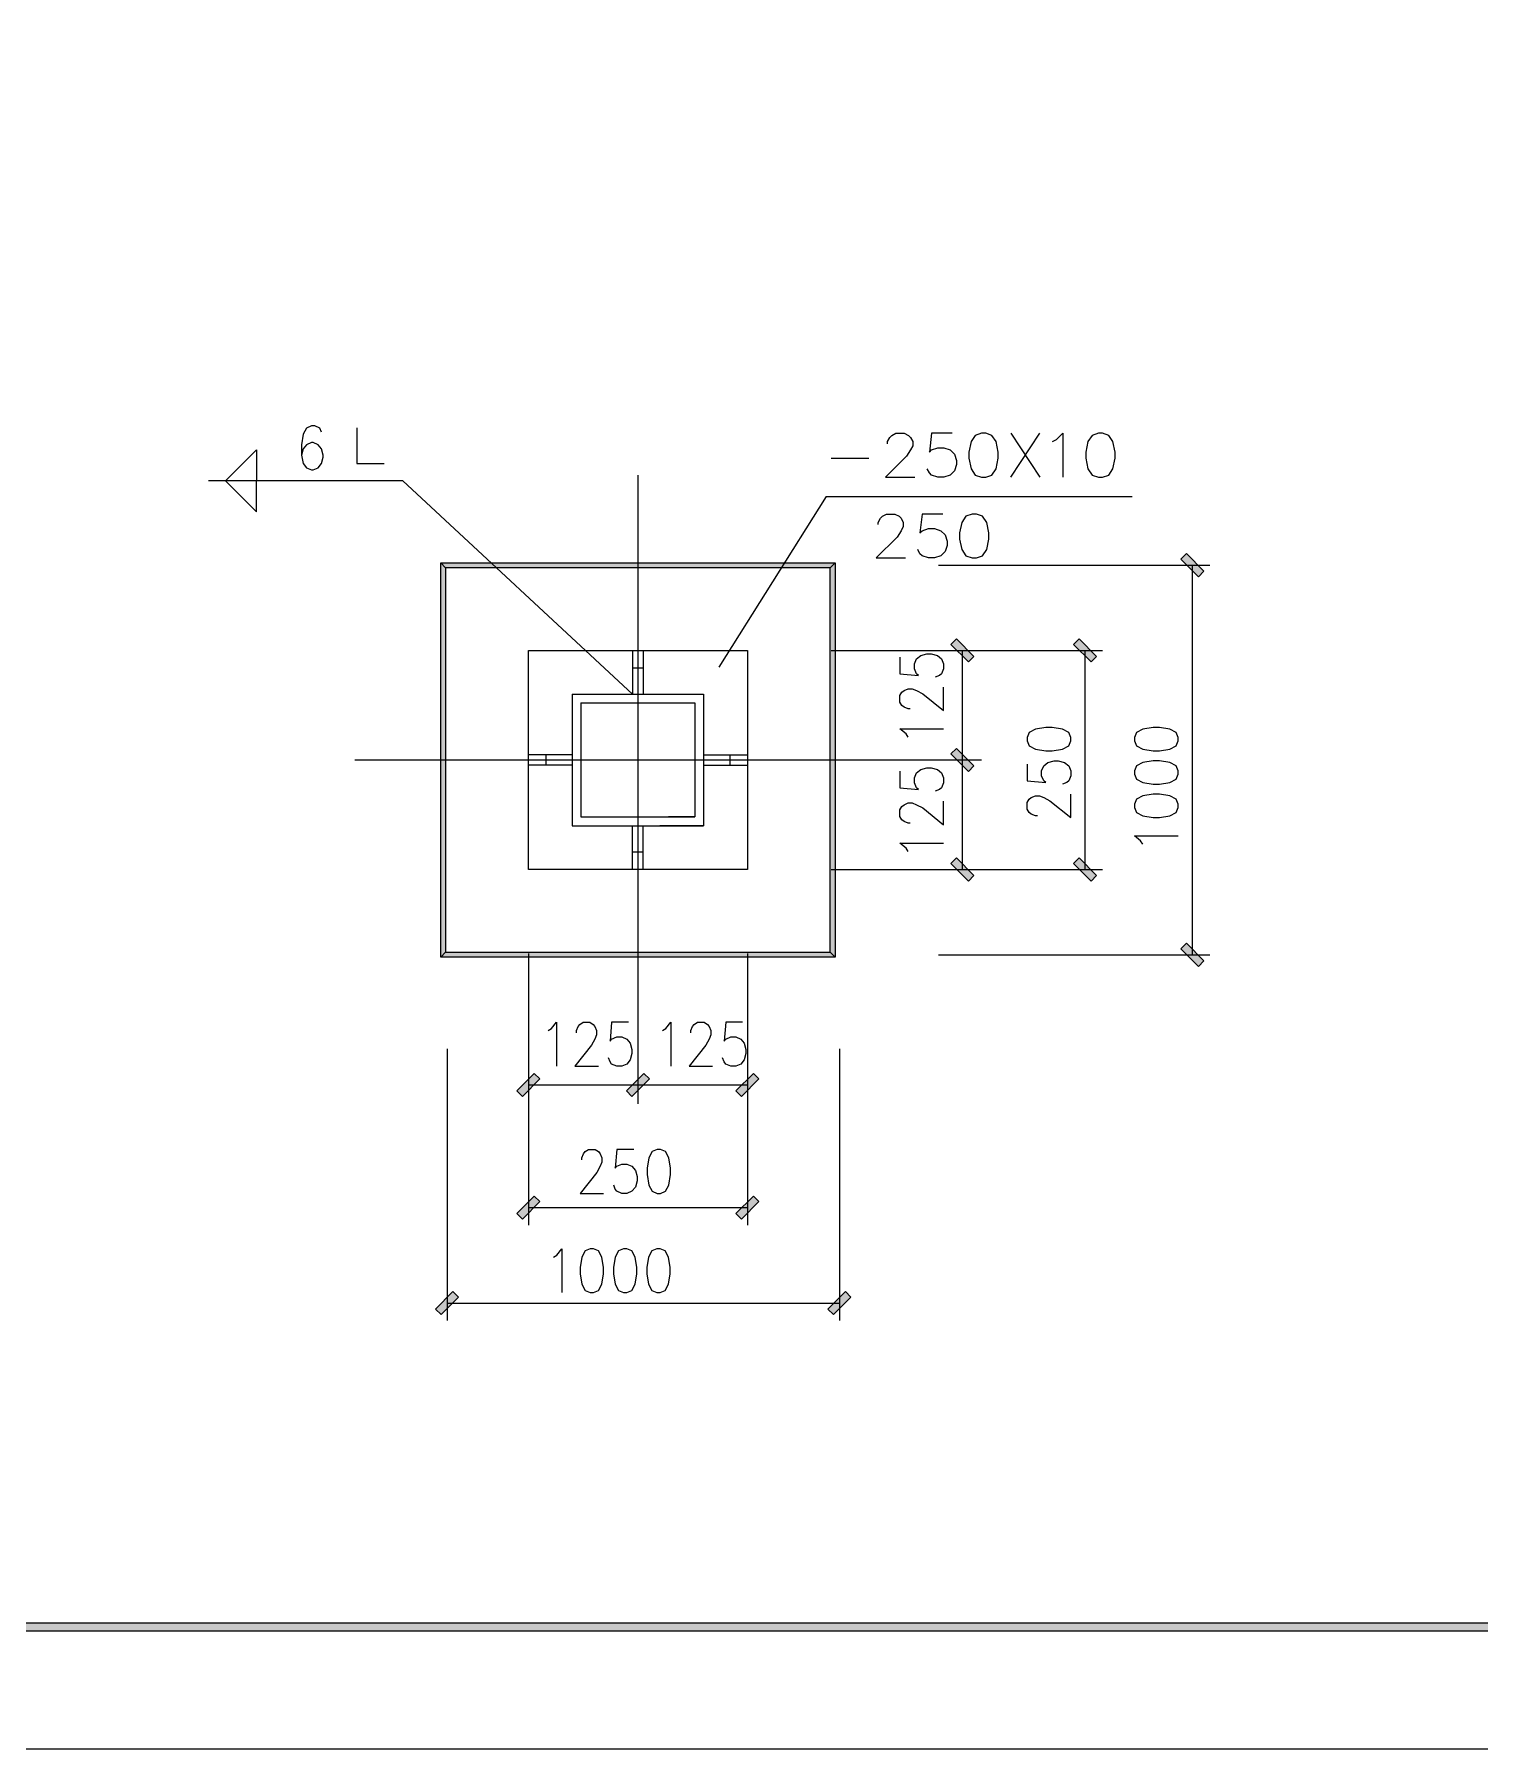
# Model space of a CAD drawing. Header units: millimetres. Extents: x 0 to 586, y 0 to 414.
# Drawn here: x 243.7 to 360.8, y 0 to 138.9 of the extents above; entities that cross this region are included whole.
import ezdxf

# ---------------------------------------------------------------- set-up
doc = ezdxf.new("R2010")
doc.units = ezdxf.units.MM

msp = doc.modelspace()

# ---------------------------------------------------------------- hatches: boundary and pattern name
h = msp.add_hatch(color=0)
h.dxf.hatch_style = 2
h.paths.add_polyline_path([(277.022278, 95.669806), (276.627167, 96.064917), (308.571194, 96.064917), (308.176083, 95.669806)])
h = msp.add_hatch(color=0)
h.dxf.hatch_style = 2
h.paths.add_polyline_path([(277.022278, 64.516), (276.627167, 64.120889), (276.627167, 96.064917), (277.022278, 95.669806)])
h = msp.add_hatch(color=0)
h.dxf.hatch_style = 2
h.paths.add_polyline_path([(308.176083, 95.669806), (308.571194, 96.064917), (308.571194, 64.120889), (308.176083, 64.516)])
h = msp.add_hatch(color=0)
h.dxf.hatch_style = 2
h.paths.add_polyline_path([(338.462056, 95.391111), (338.0105, 94.939556), (336.588806, 96.36125), (337.043889, 96.812806)])
h = msp.add_hatch(color=0)
h.dxf.hatch_style = 2
h.paths.add_polyline_path([(319.828333, 88.483722), (319.376778, 88.032167), (317.955083, 89.450333), (318.406639, 89.901889)])
h = msp.add_hatch(color=0)
h.dxf.hatch_style = 2
h.paths.add_polyline_path([(329.766083, 88.483722), (329.314528, 88.032167), (327.892833, 89.450333), (328.344389, 89.901889)])
h = msp.add_hatch(color=0)
h.dxf.hatch_style = 2
h.paths.add_polyline_path([(319.828333, 79.611361), (319.376778, 79.159806), (317.955083, 80.577972), (318.406639, 81.029528)])
h = msp.add_hatch(color=0)
h.dxf.hatch_style = 2
h.paths.add_polyline_path([(319.828333, 70.735472), (319.376778, 70.283917), (317.955083, 71.705611), (318.406639, 72.157167)])
h = msp.add_hatch(color=0)
h.dxf.hatch_style = 2
h.paths.add_polyline_path([(329.766083, 70.735472), (329.314528, 70.283917), (327.892833, 71.705611), (328.344389, 72.157167)])
h = msp.add_hatch(color=0)
h.dxf.hatch_style = 2
h.paths.add_polyline_path([(308.176083, 64.516), (308.571194, 64.120889), (276.627167, 64.120889), (277.022278, 64.516)])
h = msp.add_hatch(color=0)
h.dxf.hatch_style = 2
h.paths.add_polyline_path([(338.462056, 63.828083), (338.0105, 63.376528), (336.588806, 64.794694), (337.043889, 65.24625)])
h = msp.add_hatch(color=0)
h.dxf.hatch_style = 2
h.paths.add_polyline_path([(283.24175, 52.835528), (282.790194, 53.287083), (284.208361, 54.70525), (284.663444, 54.253694)])
h = msp.add_hatch(color=0)
h.dxf.hatch_style = 2
h.paths.add_polyline_path([(292.114111, 52.835528), (291.662556, 53.287083), (293.08425, 54.70525), (293.535806, 54.253694)])
h = msp.add_hatch(color=0)
h.dxf.hatch_style = 2
h.paths.add_polyline_path([(300.99, 52.835528), (300.538444, 53.287083), (301.956611, 54.70525), (302.408167, 54.253694)])
h = msp.add_hatch(color=0)
h.dxf.hatch_style = 2
h.paths.add_polyline_path([(283.24175, 42.897778), (282.790194, 43.349333), (284.208361, 44.7675), (284.663444, 44.315944)])
h = msp.add_hatch(color=0)
h.dxf.hatch_style = 2
h.paths.add_polyline_path([(300.99, 42.897778), (300.538444, 43.349333), (301.956611, 44.7675), (302.408167, 44.315944)])
h = msp.add_hatch(color=0)
h.dxf.hatch_style = 2
h.paths.add_polyline_path([(276.651861, 35.164889), (276.200306, 35.616444), (277.618472, 37.034611), (278.070028, 36.583056)])
h = msp.add_hatch(color=0)
h.dxf.hatch_style = 2
h.paths.add_polyline_path([(308.440667, 35.164889), (307.989111, 35.616444), (309.407278, 37.034611), (309.858833, 36.583056)])
h = msp.add_hatch(color=0)
h.dxf.hatch_style = 2
h.paths.add_polyline_path([(24.302861, 9.514417), (24.994306, 10.205861), (575.429944, 10.205861), (576.117861, 9.514417)])

# ---------------------------------------------------------------- linework, layer by layer
at = {"color": 0, "lineweight": 0}
for points in [[(0, 0), (585.632278, 0), (585.632278, 414.0835), (0, 414.0835)], [(320.438639, 106.556528), (319.930639, 106.387194), (319.591972, 105.879194), (319.422639, 105.036056), (319.422639, 104.528056), (319.591972, 103.681389), (319.930639, 103.176917), (320.438639, 103.007583), (320.777306, 103.007583), (321.281778, 103.176917), (321.620444, 103.681389), (321.789778, 104.528056), (321.789778, 105.036056), (321.620444, 105.879194), (321.281778, 106.387194), (320.777306, 106.556528)], [(329.903667, 106.556528), (329.395667, 106.387194), (329.057, 105.879194), (328.887667, 105.036056), (328.887667, 104.528056), (329.057, 103.681389), (329.395667, 103.176917), (329.903667, 103.007583), (330.242333, 103.007583), (330.746806, 103.176917), (331.085472, 103.681389), (331.254806, 104.528056), (331.254806, 105.036056), (331.085472, 105.879194), (330.746806, 106.387194), (330.242333, 106.556528)], [(319.680167, 100.0125), (319.172167, 99.846694), (318.837028, 99.338694), (318.667694, 98.492028), (318.667694, 97.987556), (318.837028, 97.140889), (319.172167, 96.632889), (319.680167, 96.463556), (320.018833, 96.463556), (320.526833, 96.632889), (320.8655, 97.140889), (321.031306, 97.987556), (321.031306, 98.492028), (320.8655, 99.338694), (320.526833, 99.846694), (320.018833, 100.0125)], [(277.022278, 95.669806), (276.627167, 96.064917), (308.571194, 96.064917), (308.176083, 95.669806)], [(277.022278, 64.516), (276.627167, 64.120889), (276.627167, 96.064917), (277.022278, 95.669806)], [(308.176083, 95.669806), (308.571194, 96.064917), (308.571194, 64.120889), (308.176083, 64.516)], [(338.462056, 95.391111), (338.0105, 94.939556), (336.588806, 96.36125), (337.043889, 96.812806)], [(319.828333, 88.483722), (319.376778, 88.032167), (317.955083, 89.450333), (318.406639, 89.901889)], [(329.766083, 88.483722), (329.314528, 88.032167), (327.892833, 89.450333), (328.344389, 89.901889)], [(324.125167, 81.646889), (324.2945, 81.241194), (324.8025, 80.969556), (325.649167, 80.8355), (326.153639, 80.8355), (327.000306, 80.969556), (327.508306, 81.241194), (327.674111, 81.646889), (327.674111, 81.915), (327.508306, 82.320694), (327.000306, 82.592333), (326.153639, 82.726389), (325.649167, 82.726389), (324.8025, 82.592333), (324.2945, 82.320694), (324.125167, 81.915)], [(332.821139, 81.646889), (332.990472, 81.241194), (333.498472, 80.969556), (334.345139, 80.8355), (334.849611, 80.8355), (335.696278, 80.969556), (336.204278, 81.241194), (336.370083, 81.646889), (336.370083, 81.915), (336.204278, 82.320694), (335.696278, 82.592333), (334.849611, 82.726389), (334.345139, 82.726389), (333.498472, 82.592333), (332.990472, 82.320694), (332.821139, 81.915)], [(319.828333, 79.611361), (319.376778, 79.159806), (317.955083, 80.577972), (318.406639, 81.029528)], [(332.821139, 78.941083), (332.990472, 78.535389), (333.498472, 78.26375), (334.345139, 78.129694), (334.849611, 78.129694), (335.696278, 78.26375), (336.204278, 78.535389), (336.370083, 78.941083), (336.370083, 79.212722), (336.204278, 79.618417), (335.696278, 79.886528), (334.849611, 80.024111), (334.345139, 80.024111), (333.498472, 79.886528), (332.990472, 79.618417), (332.821139, 79.212722)], [(332.821139, 76.235278), (332.990472, 75.829583), (333.498472, 75.561472), (334.345139, 75.427417), (334.849611, 75.427417), (335.696278, 75.561472), (336.204278, 75.829583), (336.370083, 76.235278), (336.370083, 76.506917), (336.204278, 76.912611), (335.696278, 77.18425), (334.849611, 77.318306), (334.345139, 77.318306), (333.498472, 77.18425), (332.990472, 76.912611), (332.821139, 76.506917)], [(319.828333, 70.735472), (319.376778, 70.283917), (317.955083, 71.705611), (318.406639, 72.157167)], [(329.766083, 70.735472), (329.314528, 70.283917), (327.892833, 71.705611), (328.344389, 72.157167)], [(308.176083, 64.516), (308.571194, 64.120889), (276.627167, 64.120889), (277.022278, 64.516)], [(338.462056, 63.828083), (338.0105, 63.376528), (336.588806, 64.794694), (337.043889, 65.24625)], [(283.24175, 52.835528), (282.790194, 53.287083), (284.208361, 54.70525), (284.663444, 54.253694)], [(292.114111, 52.835528), (291.662556, 53.287083), (293.08425, 54.70525), (293.535806, 54.253694)], [(300.99, 52.835528), (300.538444, 53.287083), (301.956611, 54.70525), (302.408167, 54.253694)], [(294.149639, 48.535167), (293.743944, 48.365833), (293.475833, 47.861361), (293.33825, 47.014694), (293.33825, 46.506694), (293.475833, 45.663556), (293.743944, 45.155556), (294.149639, 44.986222), (294.421278, 44.986222), (294.826972, 45.155556), (295.098611, 45.663556), (295.232667, 46.506694), (295.232667, 47.014694), (295.098611, 47.861361), (294.826972, 48.365833), (294.421278, 48.535167)], [(283.24175, 42.897778), (282.790194, 43.349333), (284.208361, 44.7675), (284.663444, 44.315944)], [(300.99, 42.897778), (300.538444, 43.349333), (301.956611, 44.7675), (302.408167, 44.315944)], [(288.723917, 40.495361), (288.318222, 40.326028), (288.050111, 39.821556), (287.912528, 38.974889), (287.912528, 38.466889), (288.050111, 37.62375), (288.318222, 37.11575), (288.723917, 36.946417), (288.995556, 36.946417), (289.40125, 37.11575), (289.669361, 37.62375), (289.806944, 38.466889), (289.806944, 38.974889), (289.669361, 39.821556), (289.40125, 40.326028), (288.995556, 40.495361)], [(291.429722, 40.495361), (291.024028, 40.326028), (290.752389, 39.821556), (290.618333, 38.974889), (290.618333, 38.466889), (290.752389, 37.62375), (291.024028, 37.11575), (291.429722, 36.946417), (291.697833, 36.946417), (292.103528, 37.11575), (292.375167, 37.62375), (292.509222, 38.466889), (292.509222, 38.974889), (292.375167, 39.821556), (292.103528, 40.326028), (291.697833, 40.495361)], [(294.132, 40.495361), (293.726306, 40.326028), (293.458194, 39.821556), (293.320611, 38.974889), (293.320611, 38.466889), (293.458194, 37.62375), (293.726306, 37.11575), (294.132, 36.946417), (294.403639, 36.946417), (294.809333, 37.11575), (295.080972, 37.62375), (295.215028, 38.466889), (295.215028, 38.974889), (295.080972, 39.821556), (294.809333, 40.326028), (294.403639, 40.495361)], [(276.651861, 35.164889), (276.200306, 35.616444), (277.618472, 37.034611), (278.070028, 36.583056)], [(308.440667, 35.164889), (307.989111, 35.616444), (309.407278, 37.034611), (309.858833, 36.583056)], [(24.302861, 9.514417), (24.994306, 10.205861), (575.429944, 10.205861), (576.117861, 9.514417)]]:
    msp.add_lwpolyline(points, close=True, dxfattribs=at)
for points in [[(266.964583, 106.644722), (266.827, 106.983389), (266.421306, 107.152722), (266.153194, 107.152722), (265.7475, 106.983389), (265.475861, 106.475389), (265.341806, 105.628722), (265.341806, 104.785583), (265.475861, 104.10825), (265.7475, 103.769583), (266.153194, 103.60025), (266.28725, 103.60025), (266.692944, 103.769583), (266.964583, 104.10825), (267.098639, 104.61625), (267.098639, 104.785583), (266.964583, 105.293583), (266.692944, 105.628722), (266.28725, 105.798056), (266.153194, 105.798056), (265.7475, 105.628722), (265.475861, 105.293583), (265.341806, 104.785583)], [(269.829139, 106.9975), (269.829139, 104.118833)], [(312.83275, 105.709861), (312.83275, 105.879194), (313.002083, 106.217861), (313.171417, 106.387194), (313.506556, 106.556528), (314.183889, 106.556528), (314.522556, 106.387194), (314.691889, 106.217861), (314.861222, 105.879194), (314.861222, 105.540528), (314.691889, 105.205389), (314.353222, 104.697389), (312.663417, 103.007583), (315.030556, 103.007583)], [(318.0715, 106.556528), (316.381694, 106.556528), (316.212361, 105.036056), (316.381694, 105.205389), (316.889694, 105.371194), (317.394167, 105.371194), (317.902167, 105.205389), (318.240833, 104.866722), (318.410167, 104.358722), (318.410167, 104.020056), (318.240833, 103.512056), (317.902167, 103.176917), (317.394167, 103.007583), (316.889694, 103.007583), (316.381694, 103.176917), (316.212361, 103.34625), (316.043028, 103.681389)], [(322.805778, 103.007583), (325.169389, 106.556528)], [(322.805778, 106.556528), (325.169389, 103.007583)], [(326.185389, 105.879194), (326.524056, 106.048528), (327.028528, 106.556528), (327.028528, 103.007583)], [(259.185833, 102.71125), (261.701139, 105.223028)], [(261.701139, 105.223028), (261.701139, 102.71125)], [(308.267806, 104.528056), (311.312278, 104.528056)], [(269.829139, 104.118833), (272.055167, 104.118833)], [(292.600944, 103.176917), (292.600944, 58.321222)], [(273.547417, 102.71125), (257.813528, 102.71125)], [(259.185833, 102.71125), (261.701139, 100.195944)], [(261.701139, 100.195944), (261.701139, 102.71125)], [(292.174083, 85.418083), (273.547417, 102.71125)], [(307.865639, 101.437722), (299.169667, 87.608833)], [(307.865639, 101.437722), (332.648278, 101.437722)], [(312.074278, 99.169361), (312.074278, 99.338694), (312.243611, 99.677361), (312.412944, 99.846694), (312.751611, 100.0125), (313.428944, 100.0125), (313.764083, 99.846694), (313.933417, 99.677361), (314.10275, 99.338694), (314.10275, 99.000028), (313.933417, 98.661361), (313.59475, 98.153361), (311.904944, 96.463556), (314.272083, 96.463556)], [(317.313028, 100.0125), (315.623222, 100.0125), (315.453889, 98.492028), (315.623222, 98.661361), (316.131222, 98.830694), (316.639222, 98.830694), (317.147222, 98.661361), (317.482361, 98.322694), (317.651694, 97.818222), (317.651694, 97.479556), (317.482361, 96.971556), (317.147222, 96.632889), (316.639222, 96.463556), (316.131222, 96.463556), (315.623222, 96.632889), (315.453889, 96.802222), (315.288083, 97.140889)], [(316.942611, 95.874417), (338.945361, 95.874417)], [(337.527194, 64.311389), (337.527194, 95.874417)], [(283.725056, 71.222306), (283.725056, 88.967028)], [(283.725056, 88.967028), (301.473306, 88.967028)], [(292.174083, 88.967028), (292.174083, 85.418083)], [(293.024278, 88.967028), (293.024278, 85.418083)], [(301.473306, 88.967028), (301.473306, 71.222306)], [(308.246639, 88.967028), (330.249389, 88.967028)], [(318.893472, 71.222306), (318.893472, 88.967028)], [(328.831222, 71.222306), (328.831222, 88.967028)], [(292.174083, 87.548861), (293.024278, 87.548861)], [(313.820528, 88.42375), (313.820528, 87.069083), (315.341, 86.935028), (315.171667, 87.069083), (315.002333, 87.474778), (315.002333, 87.880472), (315.171667, 88.286167), (315.510333, 88.557806), (316.018333, 88.691861), (316.357, 88.691861), (316.861472, 88.557806), (317.200139, 88.286167), (317.369472, 87.880472), (317.369472, 87.474778), (317.200139, 87.069083), (317.030806, 86.935028), (316.692139, 86.800972)], [(287.274, 85.418083), (297.924361, 85.418083)], [(287.274, 85.418083), (287.274, 74.77125)], [(287.274, 85.418083), (287.274, 81.869139)], [(297.924361, 85.418083), (297.924361, 74.77125)], [(314.667194, 84.23275), (314.497861, 84.23275), (314.159194, 84.366806), (313.989861, 84.500861), (313.820528, 84.7725), (313.820528, 85.31225), (313.989861, 85.583889), (314.159194, 85.717944), (314.497861, 85.852), (314.833, 85.852), (315.171667, 85.717944), (315.679667, 85.446306), (317.369472, 84.095167), (317.369472, 85.989583)], [(287.986611, 84.709), (297.21175, 84.709)], [(287.986611, 84.709), (287.986611, 75.480333)], [(287.986611, 84.709), (287.986611, 82.578222)], [(297.21175, 84.709), (297.21175, 75.480333)], [(314.497861, 81.932639), (314.328528, 82.204278), (313.820528, 82.609972), (317.369472, 82.609972)], [(269.65275, 80.094667), (314.339111, 80.094667)], [(287.274, 80.521528), (283.725056, 80.521528)], [(287.274, 79.667806), (283.725056, 79.667806)], [(285.14675, 80.521528), (285.14675, 79.667806)], [(297.924361, 80.521528), (301.473306, 80.521528)], [(297.924361, 79.667806), (301.473306, 79.667806)], [(300.051611, 80.521528), (300.051611, 79.667806)], [(308.246639, 80.094667), (320.435111, 80.094667)], [(313.820528, 79.177444), (313.820528, 77.826306), (315.341, 77.688722), (315.171667, 77.826306), (315.002333, 78.232), (315.002333, 78.634167), (315.171667, 79.039861), (315.510333, 79.3115), (316.018333, 79.445556), (316.357, 79.445556), (316.861472, 79.3115), (317.200139, 79.039861), (317.369472, 78.634167), (317.369472, 78.232), (317.200139, 77.826306), (317.030806, 77.688722), (316.692139, 77.554667)], [(324.125167, 79.752472), (324.125167, 78.401333), (325.649167, 78.26375), (325.479833, 78.401333), (325.3105, 78.807028), (325.3105, 79.212722), (325.479833, 79.618417), (325.814972, 79.886528), (326.322972, 80.024111), (326.661639, 80.024111), (327.169639, 79.886528), (327.508306, 79.618417), (327.674111, 79.212722), (327.674111, 78.807028), (327.508306, 78.401333), (327.338972, 78.26375), (327.000306, 78.129694)], [(314.667194, 74.986444), (314.497861, 74.986444), (314.159194, 75.1205), (313.989861, 75.254556), (313.820528, 75.526194), (313.820528, 76.065944), (313.989861, 76.337583), (314.159194, 76.471639), (314.497861, 76.609222), (314.833, 76.609222), (315.171667, 76.471639), (315.679667, 76.203528), (317.369472, 74.848861), (317.369472, 76.743278)], [(324.971833, 75.561472), (324.8025, 75.561472), (324.463833, 75.695528), (324.2945, 75.829583), (324.125167, 76.101222), (324.125167, 76.640972), (324.2945, 76.912611), (324.463833, 77.046667), (324.8025, 77.18425), (325.141167, 77.18425), (325.479833, 77.046667), (325.984306, 76.778556), (327.674111, 75.427417), (327.674111, 77.318306)], [(287.986611, 75.480333), (297.21175, 75.480333)], [(297.21175, 75.480333), (295.0845, 75.480333)], [(287.274, 74.77125), (297.924361, 74.77125)], [(292.174083, 71.222306), (292.174083, 74.77125)], [(293.024278, 71.222306), (293.024278, 74.77125)], [(297.924361, 74.77125), (294.375417, 74.77125)], [(333.498472, 73.261361), (333.329139, 73.533), (332.821139, 73.938694), (336.370083, 73.938694)], [(292.174083, 72.640472), (293.024278, 72.640472)], [(314.497861, 72.686333), (314.328528, 72.957972), (313.820528, 73.363667), (317.369472, 73.363667)], [(301.473306, 71.222306), (283.725056, 71.222306)], [(308.246639, 71.222306), (330.249389, 71.222306)], [(283.725056, 64.417222), (283.725056, 42.414472)], [(292.600944, 64.417222), (292.600944, 52.22875)], [(301.473306, 64.417222), (301.473306, 42.414472)], [(316.942611, 64.311389), (338.945361, 64.311389)], [(285.33725, 58.166), (285.608889, 58.335333), (286.014583, 58.843333), (286.014583, 55.294389)], [(287.633833, 57.996667), (287.633833, 58.166), (287.771417, 58.504667), (287.905472, 58.674), (288.177111, 58.843333), (288.716861, 58.843333), (288.9885, 58.674), (289.122556, 58.504667), (289.256611, 58.166), (289.256611, 57.827333), (289.122556, 57.488667), (288.850917, 56.984194), (287.499778, 55.294389), (289.394194, 55.294389)], [(291.828361, 58.843333), (290.473694, 58.843333), (290.339639, 57.319333), (290.473694, 57.488667), (290.879389, 57.658), (291.285083, 57.658), (291.690778, 57.488667), (291.962417, 57.153528), (292.096472, 56.645528), (292.096472, 56.306861), (291.962417, 55.798861), (291.690778, 55.460194), (291.285083, 55.294389), (290.879389, 55.294389), (290.473694, 55.460194), (290.339639, 55.629528), (290.205583, 55.968194)], [(294.583556, 58.166), (294.851667, 58.335333), (295.257361, 58.843333), (295.257361, 55.294389)], [(296.880139, 57.996667), (296.880139, 58.166), (297.017722, 58.504667), (297.151778, 58.674), (297.423417, 58.843333), (297.963167, 58.843333), (298.234806, 58.674), (298.368861, 58.504667), (298.502917, 58.166), (298.502917, 57.827333), (298.368861, 57.488667), (298.097222, 56.984194), (296.746083, 55.294389), (298.6405, 55.294389)], [(301.071139, 58.843333), (299.72, 58.843333), (299.585944, 57.319333), (299.72, 57.488667), (300.125694, 57.658), (300.531389, 57.658), (300.937083, 57.488667), (301.208722, 57.153528), (301.342778, 56.645528), (301.342778, 56.306861), (301.208722, 55.798861), (300.937083, 55.460194), (300.531389, 55.294389), (300.125694, 55.294389), (299.72, 55.460194), (299.585944, 55.629528), (299.451889, 55.968194)], [(277.135167, 56.684333), (277.135167, 34.678056)], [(308.923972, 56.684333), (308.923972, 34.678056)], [(283.725056, 53.770389), (301.473306, 53.770389)], [(288.06775, 47.692028), (288.06775, 47.861361), (288.201806, 48.200028), (288.335861, 48.365833), (288.6075, 48.535167), (289.14725, 48.535167), (289.418889, 48.365833), (289.552944, 48.200028), (289.687, 47.861361), (289.687, 47.522694), (289.552944, 47.184028), (289.281306, 46.676028), (287.930167, 44.986222), (289.824583, 44.986222)], [(292.25875, 48.535167), (290.904083, 48.535167), (290.770028, 47.014694), (290.904083, 47.184028), (291.309778, 47.353361), (291.715472, 47.353361), (292.121167, 47.184028), (292.392806, 46.845361), (292.526861, 46.340889), (292.526861, 46.002222), (292.392806, 45.494222), (292.121167, 45.155556), (291.715472, 44.986222), (291.309778, 44.986222), (290.904083, 45.155556), (290.770028, 45.324889), (290.635972, 45.663556)], [(283.725056, 43.832639), (301.473306, 43.832639)], [(285.75, 39.821556), (286.021639, 39.990889), (286.427333, 40.495361), (286.427333, 36.946417)], [(277.135167, 36.09975), (308.923972, 36.09975)]]:
    msp.add_lwpolyline(points, dxfattribs=at)

doc.saveas('drawing.dxf')
